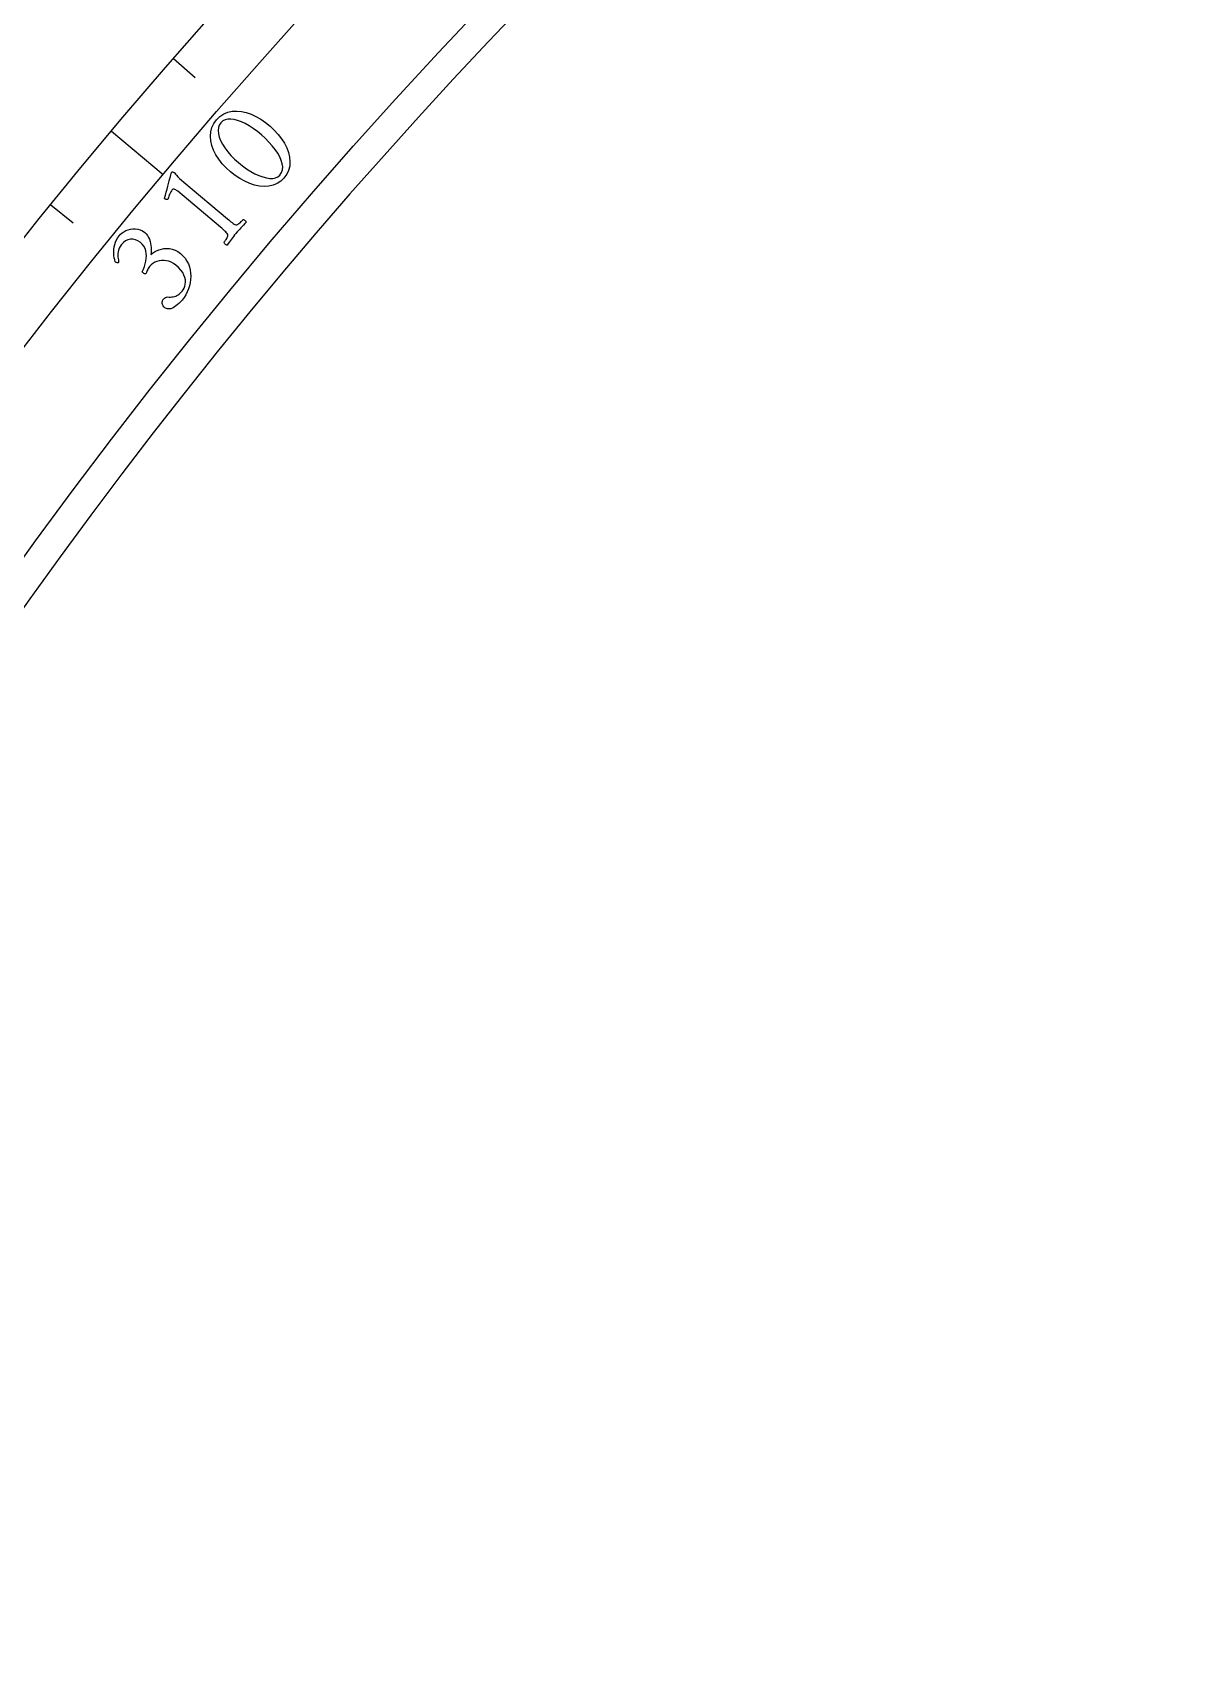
# Model space of a CAD drawing. Header units: millimetres. Extents: x -60 to 60, y -60 to 76.
# Drawn here: x -44.66 to -32.51, y 20.85 to 37.82 of the extents above; entities that cross this region are included whole.
import ezdxf

# ---------------------------------------------------------------- set-up
doc = ezdxf.new("R2010")
doc.units = ezdxf.units.MM
for name, color, linetype in [('CUT_INNER', 6, 'Continuous'), ('ENGRAVE', 7, 'Continuous'), ('ENGRAVE_FINE', 8, 'Continuous'), ('TEXT', 5, 'Continuous')]:
    doc.layers.add(name, color=color, linetype=linetype)

msp = doc.modelspace()

# ---------------------------------------------------------------- linework, layer by layer
at = {"layer": 'CUT_INNER'}
msp.add_arc((0.0002, -0.0002), 54.8999, 92.29679, 23.90649, dxfattribs=at)
at = {"layer": 'ENGRAVE'}
msp.add_lwpolyline([(-43.8374, 36.7839), (-43.2959, 36.3295)], dxfattribs=at)
for radius in [59.694, 57.2256, 57.2256, 56.5187, 55.206]:
    msp.add_circle((0, 0), radius, dxfattribs=at)
at = {"layer": 'ENGRAVE_FINE'}
for points in [[(-43.1887, 37.5434), (-42.9601, 37.3446)], [(-44.4726, 36.0132), (-44.2372, 35.8226)]]:
    msp.add_lwpolyline(points, dxfattribs=at)
at = {"layer": 'TEXT'}
for points in [[(-42.7369, 36.9008), (-42.7014, 36.9357), (-42.6625, 36.9624), (-42.6203, 36.9808), (-42.5746, 36.9909), (-42.5267, 36.9935), (-42.4776, 36.9893), (-42.4274, 36.9784), (-42.3761, 36.9607), (-42.3248, 36.9372), (-42.2746, 36.9085), (-42.2255, 36.8747), (-42.1775, 36.8359), (-42.1326, 36.7935), (-42.0926, 36.7494), (-42.0575, 36.7034), (-42.0273, 36.6556), (-42.0029, 36.607), (-41.9851, 36.5587), (-41.9739, 36.5107), (-41.9692, 36.463), (-41.9721, 36.4166), (-41.9836, 36.3727), (-42.0035, 36.3312), (-42.032, 36.2921), (-42.0657, 36.2592), (-42.1034, 36.234), (-42.1449, 36.2165), (-42.1904, 36.2068), (-42.2386, 36.2041), (-42.2879, 36.208), (-42.3385, 36.2183), (-42.3904, 36.2351), (-42.4423, 36.2577), (-42.4931, 36.2856), (-42.5427, 36.3186), (-42.5911, 36.3568), (-42.6365, 36.3987), (-42.677, 36.4424), (-42.7126, 36.488), (-42.7432, 36.5356), (-42.7679, 36.5841), (-42.7857, 36.6325), (-42.7968, 36.6807), (-42.801, 36.7288), (-42.7976, 36.7755), (-42.7857, 36.8198), (-42.7655, 36.8615), (-42.7369, 36.9008)], [(-42.6917, 36.8716), (-42.7084, 36.8469), (-42.7184, 36.8193), (-42.7218, 36.7889), (-42.7185, 36.7555), (-42.7092, 36.7201), (-42.6947, 36.6835), (-42.6749, 36.6458), (-42.6499, 36.607), (-42.6203, 36.5678), (-42.5868, 36.5293), (-42.5494, 36.4913), (-42.5081, 36.4539), (-42.4653, 36.4192), (-42.4223, 36.3882), (-42.3792, 36.3609), (-42.3359, 36.3374), (-42.2936, 36.3181), (-42.2535, 36.3035), (-42.2156, 36.2935), (-42.18, 36.2883), (-42.1476, 36.2882), (-42.1195, 36.2938), (-42.0957, 36.3053), (-42.0762, 36.3225), (-42.0586, 36.3484), (-42.0483, 36.3768), (-42.0452, 36.408), (-42.0494, 36.4417), (-42.0599, 36.4774), (-42.0758, 36.5142), (-42.097, 36.5521), (-42.1236, 36.5912), (-42.1545, 36.6305), (-42.1887, 36.6692), (-42.2263, 36.7071), (-42.2671, 36.7444), (-42.3099, 36.7798), (-42.3526, 36.8111), (-42.3949, 36.8383), (-42.437, 36.8615), (-42.4779, 36.8802), (-42.5169, 36.8943), (-42.5538, 36.9035), (-42.5887, 36.9081), (-42.6205, 36.9074), (-42.6483, 36.9011), (-42.672, 36.8892), (-42.6917, 36.8716)], [(-42.6953, 35.7774), (-43.1436, 36.153), (-43.1549, 36.1619), (-43.1648, 36.1686), (-43.1735, 36.1731), (-43.1808, 36.1755), (-43.1873, 36.1757), (-43.1935, 36.1742), (-43.1993, 36.1707), (-43.2048, 36.1653), (-43.2102, 36.1577), (-43.2161, 36.1475), (-43.2223, 36.1346), (-43.2289, 36.1192), (-43.2351, 36.1034), (-43.2404, 36.0895), (-43.2448, 36.0774), (-43.2482, 36.0672), (-43.2561, 36.0662), (-43.2634, 36.0668), (-43.2701, 36.0691), (-43.2761, 36.073), (-43.2762, 36.073), (-43.2764, 36.0732), (-43.2767, 36.0735), (-43.2772, 36.0739), (-43.2792, 36.0758), (-43.2805, 36.0776), (-43.2811, 36.0793), (-43.281, 36.081), (-43.2722, 36.1124), (-43.2637, 36.1437), (-43.2553, 36.1748), (-43.2472, 36.2057), (-43.2395, 36.2353), (-43.2325, 36.2622), (-43.2261, 36.2865), (-43.2203, 36.3081), (-43.2154, 36.326), (-43.2118, 36.3389), (-43.2094, 36.3469), (-43.2083, 36.35), (-43.2064, 36.3522), (-43.2037, 36.3545), (-43.2006, 36.3557), (-43.197, 36.3557), (-43.1929, 36.3545), (-43.1887, 36.3529), (-43.1849, 36.3513), (-43.1816, 36.3498), (-43.1786, 36.3485), (-43.1771, 36.3467), (-43.1727, 36.3415), (-43.1652, 36.3327), (-43.1547, 36.3205), (-43.1411, 36.3056), (-43.1241, 36.2888), (-43.1036, 36.2702), (-43.0798, 36.2497), (-42.6221, 35.8645), (-42.6099, 35.8543), (-42.598, 35.8444), (-42.5864, 35.835), (-42.5752, 35.826), (-42.5645, 35.8179), (-42.5544, 35.8111), (-42.5448, 35.8057), (-42.5358, 35.8015), (-42.5315, 35.8011), (-42.5259, 35.8024), (-42.5192, 35.8053), (-42.5114, 35.8099), (-42.503, 35.8156), (-42.4949, 35.8217), (-42.4869, 35.8284), (-42.479, 35.8356), (-42.4719, 35.8426), (-42.466, 35.8485), (-42.4613, 35.8534), (-42.4578, 35.8573), (-42.4539, 35.8565), (-42.4494, 35.8547), (-42.4443, 35.8518), (-42.4387, 35.8479), (-42.4335, 35.8434), (-42.4296, 35.839), (-42.4272, 35.8348), (-42.4262, 35.8306), (-42.4412, 35.8149), (-42.4556, 35.8), (-42.4693, 35.7856), (-42.4824, 35.7719), (-42.4952, 35.7582), (-42.5083, 35.7437), (-42.5217, 35.7285), (-42.5353, 35.7125), (-42.5481, 35.6969), (-42.5602, 35.6819), (-42.5714, 35.6674), (-42.5818, 35.6535), (-42.5922, 35.6392), (-42.6034, 35.624), (-42.6153, 35.6076), (-42.6279, 35.5902), (-42.6323, 35.5906), (-42.6369, 35.5922), (-42.6419, 35.5952), (-42.6472, 35.5996), (-42.652, 35.6044), (-42.6558, 35.6089), (-42.6583, 35.613), (-42.6598, 35.6168), (-42.6565, 35.6209), (-42.6525, 35.6264), (-42.6477, 35.6332), (-42.6421, 35.6414), (-42.6364, 35.6504), (-42.6312, 35.6594), (-42.6265, 35.6686), (-42.6223, 35.6778), (-42.6192, 35.6862), (-42.6177, 35.6931), (-42.6177, 35.6984), (-42.6193, 35.7021), (-42.6249, 35.7103), (-42.6318, 35.7189), (-42.6401, 35.7279), (-42.6497, 35.7373), (-42.6603, 35.747), (-42.6714, 35.7569), (-42.6831, 35.767), (-42.6953, 35.7774)], [(-43.754, 35.6913), (-43.7408, 35.7053), (-43.725, 35.7183), (-43.7064, 35.7304), (-43.6852, 35.7415), (-43.6622, 35.7507), (-43.6383, 35.757), (-43.6135, 35.7605), (-43.5877, 35.7612), (-43.5619, 35.7582), (-43.5369, 35.7507), (-43.5128, 35.7387), (-43.4895, 35.7222), (-43.4731, 35.7068), (-43.4591, 35.6897), (-43.4478, 35.6711), (-43.439, 35.6507), (-43.4323, 35.6296), (-43.4273, 35.6084), (-43.424, 35.5871), (-43.4224, 35.5659), (-43.422, 35.5454), (-43.4221, 35.5265), (-43.4229, 35.5091), (-43.4243, 35.4934), (-43.4075, 35.5071), (-43.3881, 35.5195), (-43.3661, 35.5308), (-43.3414, 35.5409), (-43.315, 35.5488), (-43.2876, 35.5537), (-43.2592, 35.5554), (-43.2299, 35.5541), (-43.2005, 35.5488), (-43.1716, 35.5385), (-43.1433, 35.5233), (-43.1156, 35.5032), (-43.0889, 35.4787), (-43.0662, 35.4523), (-43.0473, 35.4238), (-43.0323, 35.3935), (-43.0209, 35.3619), (-43.0129, 35.3297), (-43.0082, 35.2969), (-43.0068, 35.2636), (-43.0085, 35.2302), (-43.0132, 35.1971), (-43.0207, 35.1644), (-43.0312, 35.1321), (-43.0443, 35.1007), (-43.0597, 35.0707), (-43.0775, 35.0423), (-43.0977, 35.0152), (-43.1075, 35.004), (-43.1191, 34.9921), (-43.1327, 34.9794), (-43.1481, 34.966), (-43.1646, 34.9531), (-43.1815, 34.9416), (-43.1986, 34.9317), (-43.216, 34.9233), (-43.2204, 34.9226), (-43.2264, 34.9223), (-43.234, 34.9223), (-43.2432, 34.9226), (-43.2529, 34.9238), (-43.2618, 34.9262), (-43.2698, 34.9299), (-43.2771, 34.9348), (-43.2879, 34.945), (-43.2961, 34.9561), (-43.3017, 34.968), (-43.3047, 34.9808), (-43.3053, 34.9935), (-43.3035, 35.0052), (-43.2995, 35.0159), (-43.2932, 35.0256), (-43.2833, 35.0356), (-43.2722, 35.0425), (-43.2597, 35.0465), (-43.2461, 35.0474), (-43.2321, 35.047), (-43.2185, 35.047), (-43.2053, 35.0476), (-43.1926, 35.0486), (-43.1784, 35.051), (-43.1647, 35.0552), (-43.1516, 35.0611), (-43.1391, 35.0688), (-43.1273, 35.0777), (-43.1163, 35.0871), (-43.1062, 35.0971), (-43.0969, 35.1077), (-43.0858, 35.1235), (-43.0767, 35.141), (-43.0697, 35.1602), (-43.0646, 35.1813), (-43.0624, 35.2037), (-43.0639, 35.2272), (-43.0691, 35.2516), (-43.078, 35.2771), (-43.0914, 35.3032), (-43.1102, 35.3293), (-43.1343, 35.3555), (-43.1637, 35.3817), (-43.1869, 35.3986), (-43.211, 35.4119), (-43.2358, 35.4214), (-43.2613, 35.4272), (-43.287, 35.4297), (-43.3121, 35.4292), (-43.3366, 35.4257), (-43.3606, 35.4193), (-43.3832, 35.41), (-43.4037, 35.3981), (-43.422, 35.3836), (-43.4381, 35.3664), (-43.4452, 35.3569), (-43.4517, 35.3467), (-43.4576, 35.3358), (-43.4628, 35.3243), (-43.4674, 35.3132), (-43.4716, 35.3035), (-43.4753, 35.2952), (-43.4786, 35.2884), (-43.4859, 35.2892), (-43.4929, 35.2913), (-43.4996, 35.2946), (-43.5061, 35.2992), (-43.5097, 35.3023), (-43.5125, 35.3053), (-43.5145, 35.3082), (-43.5157, 35.3108), (-43.5035, 35.3378), (-43.493, 35.3652), (-43.4843, 35.3931), (-43.4773, 35.4214), (-43.4727, 35.4497), (-43.4712, 35.4772), (-43.4728, 35.504), (-43.4775, 35.5301), (-43.4859, 35.5551), (-43.4988, 35.5786), (-43.5162, 35.6006), (-43.538, 35.621), (-43.561, 35.6366), (-43.5853, 35.6467), (-43.611, 35.6514), (-43.638, 35.6507), (-43.6647, 35.6446), (-43.6895, 35.6333), (-43.7122, 35.6168), (-43.7331, 35.5951), (-43.7462, 35.5768), (-43.7563, 35.558), (-43.7633, 35.5387), (-43.7673, 35.5188), (-43.7692, 35.4994), (-43.7698, 35.4811), (-43.7691, 35.4642), (-43.7672, 35.4485), (-43.765, 35.4347), (-43.7634, 35.4235), (-43.7624, 35.4149), (-43.7621, 35.4088), (-43.7645, 35.4069), (-43.7679, 35.4058), (-43.7723, 35.4055), (-43.7777, 35.4061), (-43.7834, 35.4073), (-43.7886, 35.4091), (-43.7933, 35.4115), (-43.7976, 35.4145), (-43.8032, 35.4344), (-43.8075, 35.4554), (-43.8107, 35.4775), (-43.8126, 35.5007), (-43.8129, 35.5245), (-43.8114, 35.5486), (-43.8079, 35.5729), (-43.8026, 35.5976), (-43.7948, 35.622), (-43.7841, 35.6458), (-43.7705, 35.6689), (-43.754, 35.6913)]]:
    msp.add_lwpolyline(points, close=True, dxfattribs=at)

doc.saveas('drawing.dxf')
